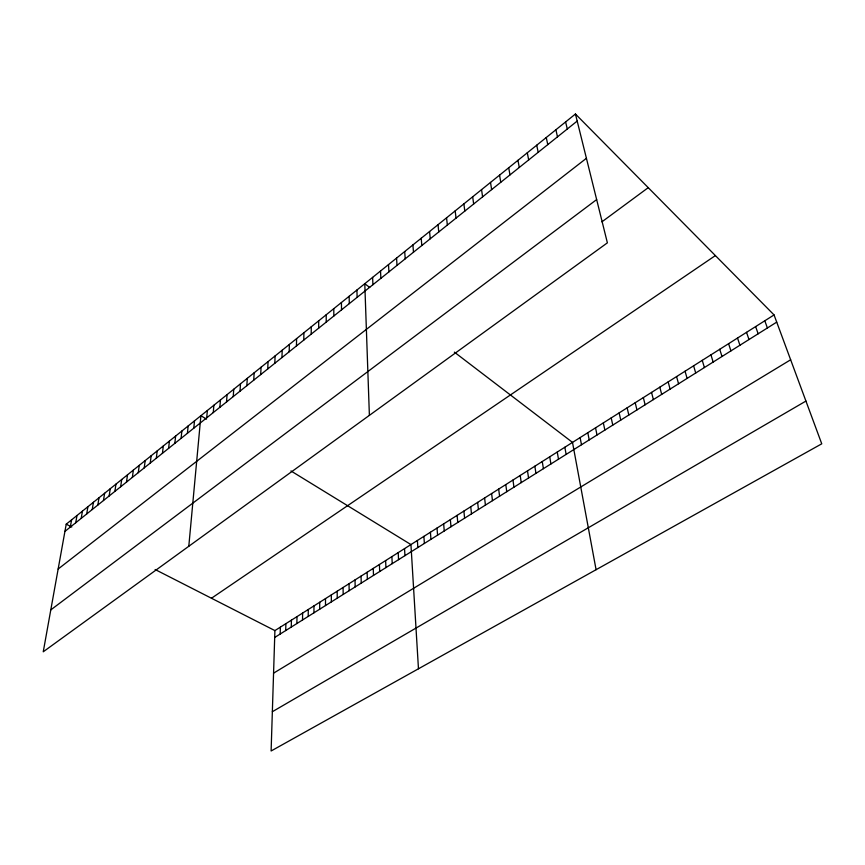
<?xml version="1.0" encoding="UTF-8"?>
<svg xmlns="http://www.w3.org/2000/svg" width="865" height="865" viewBox="0 0 865 865"><rect width="100%" height="100%" fill="white"/><g stroke="black" fill="none" stroke-linecap="round" stroke-linejoin="round"><path stroke-width="1.3" d="M319.704 609.198L319.715 602.256M318.677 328.149L318.698 320.818M313.93 612.82L313.973 605.889M308.21 616.41L308.275 609.49M311.195 334.139L311.27 326.808M302.523 619.989L302.62 613.069M303.788 340.075L303.896 332.744M296.879 623.535L296.998 616.626M291.278 627.049L291.418 620.151M296.446 345.957L296.598 338.626M285.71 630.553L285.882 623.654M280.184 634.023L280.379 627.136M289.17 351.785L289.364 344.454M281.958 357.559L282.195 350.228M774.056 314.936L274.908 630.596L271.113 750.982L821.75 443.821L774.056 314.936L575.441 114.018L66.227 524.179L43.25 651.788L607.381 242.838L575.441 114.018M274.81 363.289L275.092 355.947M267.728 368.966L268.042 361.624M260.7 374.588L261.068 367.247M253.748 380.157L254.148 372.815M246.849 385.682L247.282 378.34M240.016 391.153L240.492 383.822M233.236 396.581L233.745 389.25M226.522 401.966L227.062 394.635M219.861 407.296L220.445 399.965M213.266 412.583L213.871 405.253M206.713 417.827L207.362 410.497M188.797 546.28L200.907 415.697L206.53 419.147M193.792 428.175L194.506 420.855M187.413 433.289L188.159 425.969M181.088 438.35L181.866 431.04M174.817 443.377L175.627 436.068M168.599 448.362L169.432 441.053M162.436 453.303L163.301 445.994M156.316 458.201L157.214 450.903M150.251 463.056L151.17 455.758M144.239 467.879L145.19 460.58M138.27 472.658L139.243 465.37M132.345 477.394L133.361 470.117M126.485 482.097L127.512 474.82M120.657 486.757L121.716 479.491M114.883 491.385L115.964 484.119M109.152 495.98L110.266 488.714M103.476 500.532L104.611 493.266M97.832 505.041L98.999 497.786M92.241 509.528L93.431 502.273M86.695 513.972L87.906 506.728M81.191 518.373L82.424 511.139M75.731 522.752L76.985 515.518M70.303 527.088L71.59 519.865M64.929 531.402L577.193 121.068M58.16 569.019L586.416 158.295M50.797 609.89L596.655 199.577M601.932 221.829L648.242 187.662M211.471 598.245L715.387 255.575M274.692 637.473L776.716 322.126M273.567 673.165L790.653 359.775M272.345 711.722L805.931 401.068M66.227 524.179L71.752 527.001M155.127 569.516L274.908 630.596M290.954 470.949L410.94 544.572L418.465 668.786M369.701 287.461L364.781 283.698L369.387 415.362M454.352 352.131L572.5 442.393L596.082 569.711M764.801 320.785L767.396 327.976M755.621 326.592L758.151 333.782M746.527 332.344L748.993 339.534M737.521 338.042L739.921 345.232M728.59 343.686L730.925 350.887M719.723 349.287L722.005 356.488M710.943 354.845L713.16 362.046M702.239 360.348L704.402 367.549M693.611 365.808L695.709 372.999M685.058 371.215L687.102 378.416M676.571 376.578L678.56 383.779M668.158 381.908L670.094 389.099M659.822 387.174L661.693 394.375M651.55 392.407L653.367 399.598M643.344 397.597L645.117 404.788M635.213 402.744L636.932 409.924M565.613 121.933L567.289 129.004M627.147 407.837L628.812 415.027M555.892 129.772L557.482 136.865M619.145 412.897L620.756 420.087M611.209 417.914L612.777 425.104M546.258 137.524L547.783 144.628M603.337 422.899L604.862 430.078M595.542 427.829L597.001 435.009M536.732 145.201L538.181 152.327M587.8 432.727L589.216 439.896M527.304 152.791L528.677 159.939M580.112 437.582L581.485 444.751M517.962 160.317L519.27 167.464M564.845 447.237L566.132 454.406M508.728 167.756L509.961 174.925M557.255 452.038L558.498 459.196M549.729 456.796L550.918 463.954M499.581 175.13L500.749 182.31M542.258 461.521L543.404 468.679M534.851 466.203L535.954 473.36M490.52 182.418L491.623 189.608M527.499 470.852L528.558 477.999M481.556 189.64L482.594 196.852M520.211 475.469L521.227 482.605M512.977 480.043L513.951 487.179M472.679 196.798L473.652 204.01M505.798 484.584L506.739 491.709M463.889 203.881L464.797 211.103M498.673 489.082L499.581 496.207M491.612 493.547L492.466 500.673M455.185 210.887L456.039 218.121M484.605 497.981L485.416 505.095M446.556 217.829L447.356 225.073M477.642 502.381L478.432 509.496M470.744 506.749L471.49 513.853M438.025 224.705L438.76 231.961M463.9 511.085L464.602 518.178M457.098 515.378L457.769 522.471M429.57 231.517L430.251 238.772M450.351 519.649L450.989 526.731M421.201 238.253L421.828 245.53M443.659 523.876L444.253 530.959M437.02 528.082L437.582 535.154M412.908 244.936L413.481 252.212M430.424 532.245L430.954 539.317M404.701 251.553L405.209 258.83M423.882 536.386L424.38 543.447M417.384 540.495L417.849 547.545M396.559 258.105L397.024 265.393M404.539 548.615L404.939 555.654M388.504 264.593L388.915 271.891M398.192 552.627L398.56 559.666M380.524 271.026L380.881 278.325M391.888 556.617L392.223 563.645M385.628 560.574L385.931 567.591M372.62 277.395L372.923 284.693M379.421 564.499L379.692 571.516M373.258 568.402L373.496 575.409M367.128 572.273L367.344 579.269M356.921 290.035L357.126 297.344M361.051 576.112L361.235 583.107M349.136 296.306L349.298 303.626M355.018 579.928L355.169 586.913M349.028 583.724L349.157 590.698M341.416 302.523L341.534 309.843M343.081 587.486L343.178 594.45M337.177 591.217L337.242 598.18M333.782 308.675L333.836 316.006M331.317 594.925L331.36 601.878M326.202 314.774L326.224 322.104M325.5 598.602L325.51 605.554"/></g></svg>
